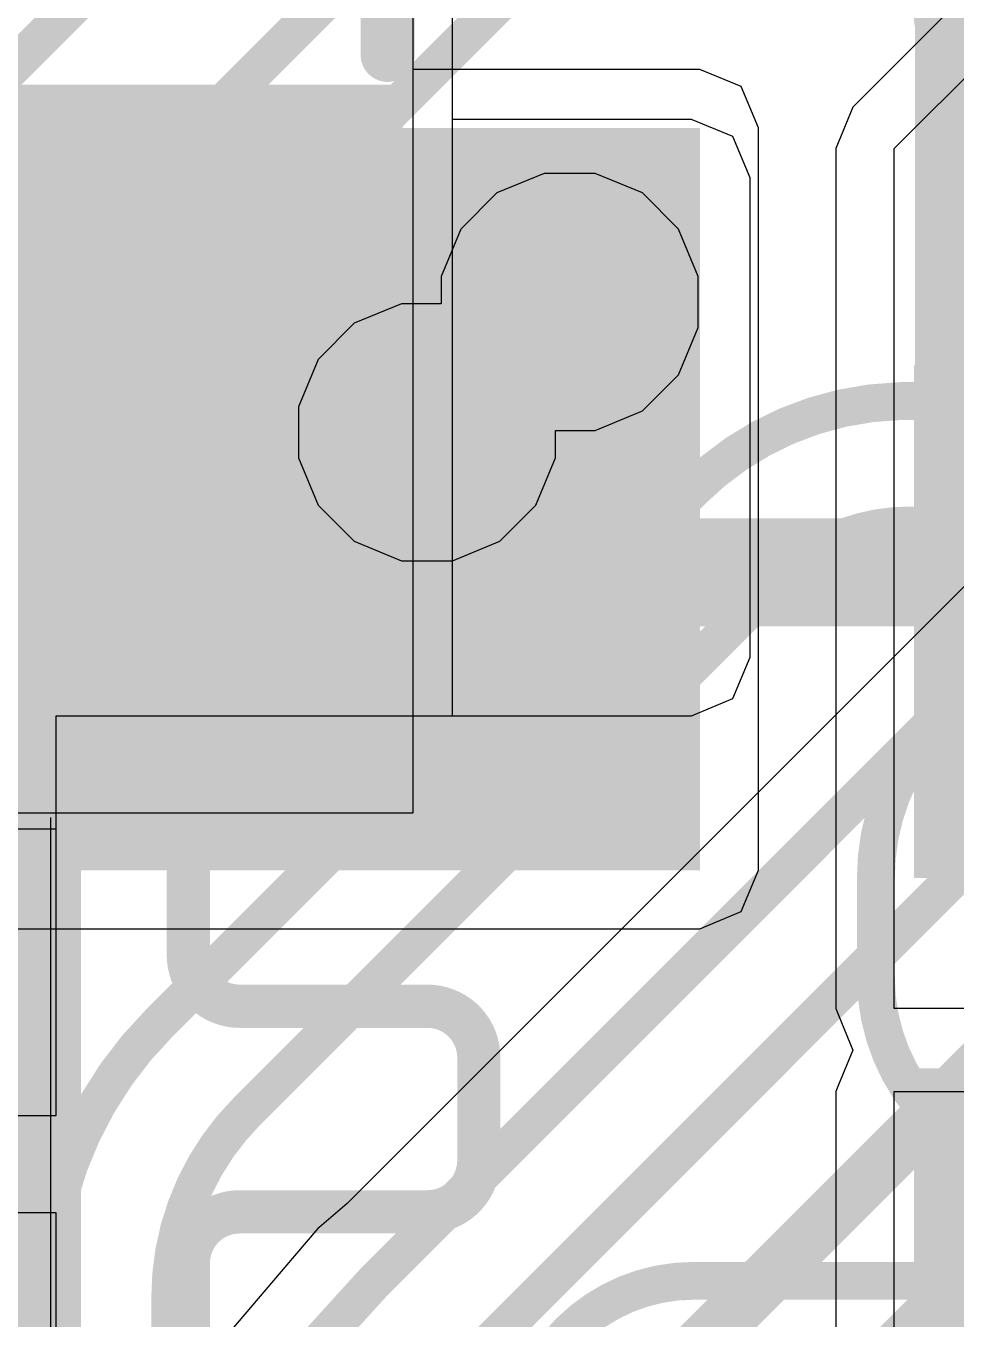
# Model space of a CAD drawing. Header units: inches. Extents: x -6 to 283, y -12 to 154.
# Drawn here: x 31.849 to 34.033, y 4.989 to 8.024 of the extents above; entities that cross this region are included whole.
import ezdxf

# ---------------------------------------------------------------- set-up
doc = ezdxf.new("R2010")
doc.units = ezdxf.units.IN
for name, color, linetype in [('Bottom Layer', 5, 'Continuous'), ('Bottom Overlay', 54, 'Continuous'), ('Bottom Paste', 16, 'Continuous'), ('Bottom Solder', 6, 'Continuous'), ('Drill Drawing', 1, 'Continuous'), ('GND-1', 16, 'Continuous'), ('GND-2', 90, 'Continuous'), ('GND-3', 216, 'Continuous'), ('GND-4', 54, 'Continuous'), ('PWR-1', 156, 'Continuous'), ('PWR-2', 130, 'Continuous'), ('Signal L1', 76, 'Continuous'), ('Signal L2', 6, 'Continuous'), ('Top Layer', 1, 'Continuous'), ('Top Overlay', 2, 'Continuous'), ('Top Paste', 8, 'Continuous'), ('Top Solder', 216, 'Continuous'), ('Via Holes', 16, 'Continuous')]:
    doc.layers.add(name, color=color, linetype=linetype)

# ---------------------------------------------------------------- blocks, each defined once
blk = doc.blocks.new('AP6275S__49')
at = {"layer": 'Top Layer'}
blk.add_hatch(color=1, dxfattribs=at).paths.add_polyline_path([(6.09999796, -5.627498269999999), (6.09999796, -6.75249729), (5.59999896, -6.75249729), (5.59999896, -5.627498269999999)])
at = {"layer": 'Top Paste'}
blk.add_hatch(color=8, dxfattribs=at).paths.add_polyline_path([(6.09999796, -5.627498269999999), (6.09999796, -6.75249729), (5.59999896, -6.75249729), (5.59999896, -5.627498269999999)])
at = {"layer": 'Top Solder'}
blk.add_hatch(color=216, dxfattribs=at).paths.add_polyline_path([(6.20159796, -5.52589827), (6.20159796, -6.85409729), (5.49839896, -6.85409729), (5.49839896, -5.52589827)])
at = {"layer": 'Top Overlay'}
for points in [[(7.518397459999999, -6.55319746, 0.254, 0.254, 0), (7.518397459999999, -4.97839746, 0.254, 0.254, 0)], [(6.40079746, -6.55319746, 0.254, 0.254, 0), (7.518397459999999, -6.55319746, 0.254, 0.254, 0)]]:
    blk.add_lwpolyline(points, format="xyseb", dxfattribs=at)
for points in [[(6.337297459999999, -6.55319746, 0.127, 0.127, 1), (6.46429746, -6.55319746, 0.127, 0.127, 1)], [(7.454897459999999, -6.55319746, 0.127, 0.127, 1), (7.58189746, -6.55319746, 0.127, 0.127, 1)], [(7.454897459999999, -6.55319746, 0.127, 0.127, 1), (7.58189746, -6.55319746, 0.127, 0.127, 1)]]:
    blk.add_lwpolyline(points, format="xyseb", close=True, dxfattribs=at)
blk = doc.blocks.new('R___0402_137')
at = {"layer": 'Top Layer'}
for points in [[(-0.6985025399999999, -0.3175), (-0.6985025399999999, 0.3175), (-0.24130254, 0.3175), (-0.24130254, -0.3175)], [(0.2412999999999999, -0.3175), (0.2413, 0.3175), (0.6985, 0.3175), (0.6985, -0.3175)]]:
    blk.add_hatch(color=1, dxfattribs=at).paths.add_polyline_path(points)
at = {"layer": 'Top Paste'}
for points in [[(-0.6985025399999999, -0.3175), (-0.6985025399999999, 0.3175), (-0.24130254, 0.3175), (-0.24130254, -0.3175)], [(0.2412999999999999, -0.3175), (0.2413, 0.3175), (0.6985, 0.3175), (0.6985, -0.3175)]]:
    blk.add_hatch(color=8, dxfattribs=at).paths.add_polyline_path(points)
at = {"layer": 'Top Solder'}
for points in [[(-0.7535037, -0.37250116), (-0.7535037, 0.37250116), (-0.18630138, 0.37250116), (-0.18630138, -0.37250116)], [(0.1862988399999999, -0.37250116), (0.18629884, 0.37250116), (0.75350116, 0.37250116), (0.75350116, -0.37250116)]]:
    blk.add_hatch(color=216, dxfattribs=at).paths.add_polyline_path(points)
at = {"layer": 'Top Overlay'}
for points in [[(-0.7874, 0.4064, 0.127, 0.127, 0), (0.7874, 0.4064, 0.127, 0.127, 0)], [(-0.7874, 0.4064, 0.127, 0.127, 0), (-0.7874, -0.4064, 0.127, 0.127, 0)], [(0.7874, 0.4064, 0.127, 0.127, 0), (0.7874, -0.4064, 0.127, 0.127, 0)], [(-0.7874, -0.4064, 0.127, 0.127, 0), (0.7874, -0.4064, 0.127, 0.127, 0)], [(-0.8128, -0.4318, 0.0032258, 0.0032258, 0), (0.8127974599999999, -0.4318, 0.0032258, 0.0032258, 0)]]:
    blk.add_lwpolyline(points, format="xyseb", dxfattribs=at)
for points in [[(-0.8191499999999999, 0.4064, 0.0635, 0.0635, 1), (-0.7556499999999999, 0.4064, 0.0635, 0.0635, 1)], [(-0.8191499999999999, 0.4064, 0.0635, 0.0635, 1), (-0.7556499999999999, 0.4064, 0.0635, 0.0635, 1)], [(0.7556499999999999, 0.4064, 0.0635, 0.0635, 1), (0.8191499999999999, 0.4064, 0.0635, 0.0635, 1)], [(0.7556499999999999, 0.4064, 0.0635, 0.0635, 1), (0.8191499999999999, 0.4064, 0.0635, 0.0635, 1)], [(-0.8191499999999999, -0.4064, 0.0635, 0.0635, 1), (-0.7556499999999999, -0.4064, 0.0635, 0.0635, 1)], [(-0.8191499999999999, -0.4064, 0.0635, 0.0635, 1), (-0.7556499999999999, -0.4064, 0.0635, 0.0635, 1)], [(0.7556499999999999, -0.4064, 0.0635, 0.0635, 1), (0.8191499999999999, -0.4064, 0.0635, 0.0635, 1)], [(0.7556499999999999, -0.4064, 0.0635, 0.0635, 1), (0.8191499999999999, -0.4064, 0.0635, 0.0635, 1)], [(-0.81360518, -0.4318, 0.0016129, 0.0016129, 1), (-0.8119948199999999, -0.4318, 0.0016129, 0.0016129, 1)], [(0.81199228, -0.4318, 0.0016129, 0.0016129, 1), (0.8136026399999999, -0.4318, 0.0016129, 0.0016129, 1)]]:
    blk.add_lwpolyline(points, format="xyseb", close=True, dxfattribs=at)
blk = doc.blocks.new('IND_0806_B_187')
at = {"layer": 'Bottom Layer'}
for points in [[(-1.32499735, 1.00000054), (-0.32499681, 1.00000054), (-0.32499681, -1.00000054), (-1.32499735, -1.00000054)], [(0.32499681, 1.00000054), (1.32499735, 1.00000054), (1.32499735, -1.00000054), (0.32499681, -1.00000054)]]:
    blk.add_hatch(color=5, dxfattribs=at).paths.add_polyline_path(points)
at = {"layer": 'Bottom Paste'}
for points in [[(-1.32499735, 1.00000054), (-0.32499681, 1.00000054), (-0.32499681, -1.00000054), (-1.32499735, -1.00000054)], [(0.32499681, 1.00000054), (1.32499735, 1.00000054), (1.32499735, -1.00000054), (0.32499681, -1.00000054)]]:
    blk.add_hatch(color=16, dxfattribs=at).paths.add_polyline_path(points)
at = {"layer": 'Bottom Solder'}
for points in [[(-1.42659735, 1.10160054), (-0.22339681, 1.10160054), (-0.22339681, -1.10160054), (-1.42659735, -1.10160054)], [(0.22339681, 1.10160054), (1.42659735, 1.10160054), (1.42659735, -1.10160054), (0.22339681, -1.10160054)]]:
    blk.add_hatch(color=6, dxfattribs=at).paths.add_polyline_path(points)
at = {"layer": 'Bottom Overlay'}
for points in [[(-0.127, 0.8636, 0.127, 0.127, 0), (0.1524, 0.8636, 0.127, 0.127, 0)], [(-0.127, -0.8636, 0.127, 0.127, 0), (0.1524, -0.8636, 0.127, 0.127, 0)]]:
    blk.add_lwpolyline(points, format="xyseb", dxfattribs=at)
for points in [[(-0.15875, 0.8636, 0.0635, 0.0635, 1), (-0.09524999999999999, 0.8636, 0.0635, 0.0635, 1)], [(0.12065, 0.8636, 0.0635, 0.0635, 1), (0.18415, 0.8636, 0.0635, 0.0635, 1)], [(-0.15875, -0.8636, 0.0635, 0.0635, 1), (-0.09524999999999999, -0.8636, 0.0635, 0.0635, 1)], [(0.12065, -0.8636, 0.0635, 0.0635, 1), (0.18415, -0.8636, 0.0635, 0.0635, 1)]]:
    blk.add_lwpolyline(points, format="xyseb", close=True, dxfattribs=at)
blk = doc.blocks.new('I________1008_B_191')
at = {"layer": 'Bottom Layer'}
for points in [[(-1.2499975, 1.00000054), (-0.3999966599999999, 1.00000054), (-0.3999966599999999, -1.00000054), (-1.2499975, -1.00000054)], [(0.40000174, 1.00000054), (1.25000258, 1.00000054), (1.25000258, -1.00000054), (0.40000174, -1.00000054)]]:
    blk.add_hatch(color=5, dxfattribs=at).paths.add_polyline_path(points)
at = {"layer": 'Bottom Paste'}
for points in [[(-1.2499975, 1.00000054), (-0.3999966599999999, 1.00000054), (-0.3999966599999999, -1.00000054), (-1.2499975, -1.00000054)], [(0.40000174, 1.00000054), (1.25000258, 1.00000054), (1.25000258, -1.00000054), (0.40000174, -1.00000054)]]:
    blk.add_hatch(color=16, dxfattribs=at).paths.add_polyline_path(points)
at = {"layer": 'Bottom Solder'}
for points in [[(-1.3515975, 1.10160054), (-0.29839666, 1.10160054), (-0.29839666, -1.10160054), (-1.3515975, -1.10160054)], [(0.29840174, 1.10160054), (1.35160258, 1.10160054), (1.35160258, -1.10160054), (0.29840174, -1.10160054)]]:
    blk.add_hatch(color=6, dxfattribs=at).paths.add_polyline_path(points)
at = {"layer": 'Bottom Overlay'}
for points in [[(-0.2286, 1.0668, 0.127, 0.127, 0), (0.2286, 1.0668, 0.127, 0.127, 0)], [(-0.2286, -1.0668, 0.127, 0.127, 0), (0.2286, -1.0668, 0.127, 0.127, 0)]]:
    blk.add_lwpolyline(points, format="xyseb", dxfattribs=at)
for points in [[(-0.26035, 1.0668, 0.0635, 0.0635, 1), (-0.19685, 1.0668, 0.0635, 0.0635, 1)], [(0.19685, 1.0668, 0.0635, 0.0635, 1), (0.26035, 1.0668, 0.0635, 0.0635, 1)], [(-0.26035, -1.0668, 0.0635, 0.0635, 1), (-0.19685, -1.0668, 0.0635, 0.0635, 1)], [(0.19685, -1.0668, 0.0635, 0.0635, 1), (0.26035, -1.0668, 0.0635, 0.0635, 1)]]:
    blk.add_lwpolyline(points, format="xyseb", close=True, dxfattribs=at)

msp = doc.modelspace()

# ---------------------------------------------------------------- hatches: boundary and pattern name
at = {"layer": 'Bottom Layer'}
for points in [[(30.63205456, 6.934901039999999), (32.79212136, 6.934901039999999), (32.79212136, 7.78490188), (30.63205456, 7.78490188)], [(30.63205456, 6.04254062), (33.43187624, 6.04254062), (33.43187624, 7.784899339999999), (30.63205456, 7.784899339999999)]]:
    msp.add_hatch(color=5, dxfattribs=at).paths.add_polyline_path(points)
h = msp.add_hatch(color=5, dxfattribs=at)
edge = h.paths.add_edge_path()
edge.add_arc((33.12594085999999, 7.3765283), 0.1999996, 0, 360)
h = msp.add_hatch(color=5, dxfattribs=at)
edge = h.paths.add_edge_path()
edge.add_arc((32.79118918, 7.07059038), 0.1999996, 0, 360)
at = {"layer": 'GND-1'}
h = msp.add_hatch(color=16, dxfattribs=at)
edge = h.paths.add_edge_path()
edge.add_arc((33.12594085999999, 7.3765283), 0.1999996, 0, 360)
h = msp.add_hatch(color=16, dxfattribs=at)
edge = h.paths.add_edge_path()
edge.add_arc((32.79118918, 7.07059038), 0.1999996, 0, 360)
at = {"layer": 'GND-2'}
h = msp.add_hatch(color=90, dxfattribs=at)
edge = h.paths.add_edge_path()
edge.add_arc((33.12594085999999, 7.3765283), 0.1999996, 0, 360)
h = msp.add_hatch(color=90, dxfattribs=at)
edge = h.paths.add_edge_path()
edge.add_arc((32.79118918, 7.07059038), 0.1999996, 0, 360)
at = {"layer": 'GND-3'}
h = msp.add_hatch(color=216, dxfattribs=at)
edge = h.paths.add_edge_path()
edge.add_arc((33.12594085999999, 7.3765283), 0.1999996, 0, 360)
h = msp.add_hatch(color=216, dxfattribs=at)
edge = h.paths.add_edge_path()
edge.add_arc((32.79118918, 7.07059038), 0.1999996, 0, 360)
at = {"layer": 'GND-4'}
h = msp.add_hatch(color=54, dxfattribs=at)
edge = h.paths.add_edge_path()
edge.add_arc((33.12594085999999, 7.3765283), 0.1999996, 0, 360)
h = msp.add_hatch(color=54, dxfattribs=at)
edge = h.paths.add_edge_path()
edge.add_arc((32.79118918, 7.07059038), 0.1999996, 0, 360)
at = {"layer": 'PWR-1'}
h = msp.add_hatch(color=156, dxfattribs=at)
edge = h.paths.add_edge_path()
edge.add_arc((33.12594085999999, 7.3765283), 0.1999996, 0, 360)
h = msp.add_hatch(color=156, dxfattribs=at)
edge = h.paths.add_edge_path()
edge.add_arc((32.79118918, 7.07059038), 0.1999996, 0, 360)
at = {"layer": 'PWR-2'}
h = msp.add_hatch(color=130, dxfattribs=at)
edge = h.paths.add_edge_path()
edge.add_arc((33.12594085999999, 7.3765283), 0.1999996, 0, 360)
h = msp.add_hatch(color=130, dxfattribs=at)
edge = h.paths.add_edge_path()
edge.add_arc((32.79118918, 7.07059038), 0.1999996, 0, 360)
at = {"layer": 'Signal L1'}
h = msp.add_hatch(color=76, dxfattribs=at)
edge = h.paths.add_edge_path()
edge.add_arc((33.12594085999999, 7.3765283), 0.1999996, 0, 360)
h = msp.add_hatch(color=76, dxfattribs=at)
edge = h.paths.add_edge_path()
edge.add_arc((32.79118918, 7.07059038), 0.1999996, 0, 360)
at = {"layer": 'Signal L2'}
h = msp.add_hatch(color=6, dxfattribs=at)
edge = h.paths.add_edge_path()
edge.add_arc((33.12594085999999, 7.3765283), 0.1999996, 0, 360)
h = msp.add_hatch(color=6, dxfattribs=at)
edge = h.paths.add_edge_path()
edge.add_arc((32.79118918, 7.07059038), 0.1999996, 0, 360)
at = {"layer": 'Top Layer'}
msp.add_hatch(color=1, dxfattribs=at).paths.add_polyline_path([(32.14543736, 6.54257264), (33.41200328, 6.54257264), (33.41200328, 7.6675742), (32.14543736, 7.6675742)])
h = msp.add_hatch(color=1, dxfattribs=at)
edge = h.paths.add_edge_path()
edge.add_arc((33.12594085999999, 7.3765283), 0.1999996, 0, 360)
h = msp.add_hatch(color=1, dxfattribs=at)
edge = h.paths.add_edge_path()
edge.add_arc((32.79118918, 7.07059038), 0.1999996, 0, 360)
at = {"layer": 'Via Holes'}
h = msp.add_hatch(color=7, dxfattribs=at)
edge = h.paths.add_edge_path()
edge.add_arc((33.12594085999999, 7.3765283), 0.0999998, 0, 360)
h = msp.add_hatch(color=7, dxfattribs=at)
edge = h.paths.add_edge_path()
edge.add_arc((32.79118918, 7.07059038), 0.0999998, 0, 360)

# ---------------------------------------------------------------- linework, layer by layer
at = {"layer": 'Bottom Layer'}
for p, q in [((32.75905564, 6.17716062), (32.75905564, 10.70591966)), ((32.75905564, 7.92236668), (32.75905564, 8.45790028)), ((34.00479356, 8.04720768), (33.79105509999999, 7.83347176)), ((33.88825835999999, 7.7362685), (34.14225835999999, 7.9902685)), ((33.43187878, 7.92236668), (32.75905564, 7.92236668)), ((33.52908204, 7.88210514), (33.43187878, 7.92236668)), ((33.56934358, 7.78490188), (33.52908204, 7.88210514)), ((33.79105509999999, 7.83347176), (33.75079102, 7.7362685)), ((33.56934358, 6.04254062), (33.56934358, 7.78490188)), ((33.75079102, 7.7362685), (33.75079356, 7.736263419999999)), ((33.75079356, 7.736263419999999), (33.75079356, 5.718050539999999)), ((33.88825835999999, 5.718050539999999), (33.88825835999999, 7.7362685)), ((24.95460084, 6.17716062), (32.75905564, 6.17716062)), ((33.52908204, 5.94533736), (33.56934358, 6.04254062)), ((33.43187878, 5.90507582), (33.52908204, 5.94533736)), ((30.63205456, 5.90507582), (33.43187878, 5.90507582)), ((33.75079356, 5.718050539999999), (33.75733151999999, 5.70226952)), ((36.03125636, 5.718050539999999), (33.88825835999999, 5.718050539999999)), ((33.75733151999999, 5.70226952), (33.79088238, 5.620428179999999)), ((33.79088238, 5.620428179999999), (33.75733151999999, 5.538589379999999)), ((33.75733151999999, 5.538589379999999), (33.75079356, 5.52280836)), ((33.75079356, 5.52280836), (33.75079356, 4.45237362)), ((33.88825835999999, 5.52280836), (36.0312589, 5.5228109)), ((33.88825835999999, 4.45236854), (33.88825835999999, 5.52280836))]:
    msp.add_line(p, q, dxfattribs=at)
for points in [[(31.6320551, 7.35990146, 0.1778, 0.1778, 0), (32.05933644, 7.35990146, 0.1778, 0.1778, 0)], [(32.05933644, 7.35990146, 0.1778, 0.1778, 0), (32.39543686, 7.023801039999999, 0.1778, 0.1778, 0)]]:
    msp.add_lwpolyline(points, format="xyseb", dxfattribs=at)
for points in [[(32.01488644, 7.35990146, 0.08889999999999999, 0.08889999999999999, 1), (32.10378644, 7.35990146, 0.08889999999999999, 0.08889999999999999, 1)], [(32.01488644, 7.35990146, 0.08889999999999999, 0.08889999999999999, 1), (32.10378644, 7.35990146, 0.08889999999999999, 0.08889999999999999, 1)], [(32.35098686, 7.023801039999999, 0.08889999999999999, 0.08889999999999999, 1), (32.43988685999999, 7.023801039999999, 0.08889999999999999, 0.08889999999999999, 1)]]:
    msp.add_lwpolyline(points, format="xyseb", close=True, dxfattribs=at)
at = {"layer": 'Drill Drawing'}
for points in [[(32.87194086, 7.630528299999999, 0.0508, 0.0508, 0), (33.37994086, 7.630528299999999, 0.0508, 0.0508, 0)], [(32.87194086, 7.1225283, 0.0508, 0.0508, 0), (32.87194086, 7.630528299999999, 0.0508, 0.0508, 0)], [(33.37994086, 7.1225283, 0.0508, 0.0508, 0), (33.37994086, 7.630528299999999, 0.0508, 0.0508, 0)], [(32.53718918, 7.32459038, 0.0508, 0.0508, 0), (33.04518917999999, 7.32459038, 0.0508, 0.0508, 0)], [(32.53718918, 6.816590379999999, 0.0508, 0.0508, 0), (32.53718918, 7.32459038, 0.0508, 0.0508, 0)], [(33.04518917999999, 6.816590379999999, 0.0508, 0.0508, 0), (33.04518917999999, 7.32459038, 0.0508, 0.0508, 0)], [(32.87194086, 7.1225283, 0.0508, 0.0508, 0), (33.37994086, 7.1225283, 0.0508, 0.0508, 0)], [(32.53718918, 6.816590379999999, 0.0508, 0.0508, 0), (33.04518917999999, 6.816590379999999, 0.0508, 0.0508, 0)]]:
    msp.add_lwpolyline(points, format="xyseb", dxfattribs=at)
for points in [[(32.85924086, 7.630528299999999, 0.0254, 0.0254, 1), (32.88464086, 7.630528299999999, 0.0254, 0.0254, 1)], [(32.85924086, 7.630528299999999, 0.0254, 0.0254, 1), (32.88464086, 7.630528299999999, 0.0254, 0.0254, 1)], [(33.36724086, 7.630528299999999, 0.0254, 0.0254, 1), (33.39264086, 7.630528299999999, 0.0254, 0.0254, 1)], [(33.36724086, 7.630528299999999, 0.0254, 0.0254, 1), (33.39264086, 7.630528299999999, 0.0254, 0.0254, 1)], [(32.52448918, 7.32459038, 0.0254, 0.0254, 1), (32.54988917999999, 7.32459038, 0.0254, 0.0254, 1)], [(32.52448918, 7.32459038, 0.0254, 0.0254, 1), (32.54988917999999, 7.32459038, 0.0254, 0.0254, 1)], [(33.03248918, 7.32459038, 0.0254, 0.0254, 1), (33.05788918, 7.32459038, 0.0254, 0.0254, 1)], [(33.03248918, 7.32459038, 0.0254, 0.0254, 1), (33.05788918, 7.32459038, 0.0254, 0.0254, 1)], [(32.85924086, 7.1225283, 0.0254, 0.0254, 1), (32.88464086, 7.1225283, 0.0254, 0.0254, 1)], [(32.85924086, 7.1225283, 0.0254, 0.0254, 1), (32.88464086, 7.1225283, 0.0254, 0.0254, 1)], [(33.36724086, 7.1225283, 0.0254, 0.0254, 1), (33.39264086, 7.1225283, 0.0254, 0.0254, 1)], [(33.36724086, 7.1225283, 0.0254, 0.0254, 1), (33.39264086, 7.1225283, 0.0254, 0.0254, 1)], [(32.52448918, 6.816590379999999, 0.0254, 0.0254, 1), (32.54988917999999, 6.816590379999999, 0.0254, 0.0254, 1)], [(32.52448918, 6.816590379999999, 0.0254, 0.0254, 1), (32.54988917999999, 6.816590379999999, 0.0254, 0.0254, 1)], [(33.03248918, 6.816590379999999, 0.0254, 0.0254, 1), (33.05788918, 6.816590379999999, 0.0254, 0.0254, 1)], [(33.03248918, 6.816590379999999, 0.0254, 0.0254, 1), (33.05788918, 6.816590379999999, 0.0254, 0.0254, 1)]]:
    msp.add_lwpolyline(points, format="xyseb", close=True, dxfattribs=at)
at = {"layer": 'GND-1'}
for p, q in [((33.0659486, 7.6781279), (32.95509792, 7.632212319999999)), ((33.18593312, 7.6781279), (33.0659486, 7.6781279)), ((33.2967838, 7.632212319999999), (33.18593312, 7.6781279)), ((32.95509792, 7.632212319999999), (32.87025684, 7.547371239999999)), ((33.38162488, 7.547371239999999), (33.2967838, 7.632212319999999)), ((32.87025684, 7.547371239999999), (32.82434126, 7.436520559999999)), ((33.42754046, 7.436520559999999), (33.38162488, 7.547371239999999)), ((32.82434126, 7.436520559999999), (32.82434126, 7.372189979999999)), ((33.42754046, 7.316536039999999), (33.42754046, 7.436520559999999)), ((32.73119692, 7.372189979999999), (32.62034624, 7.3262744)), ((32.82434126, 7.372189979999999), (32.73119692, 7.372189979999999)), ((32.62034624, 7.3262744), (32.53550516, 7.24143332)), ((33.38162488, 7.205685359999999), (33.42754046, 7.316536039999999)), ((32.53550516, 7.24143332), (32.48958958, 7.13058264)), ((33.2967838, 7.120844279999999), (33.38162488, 7.205685359999999)), ((32.48958958, 7.13058264), (32.48958958, 7.01059812)), ((33.18593312, 7.0749287), (33.2967838, 7.120844279999999)), ((33.09278877999999, 7.01059812), (33.09278877999999, 7.0749287)), ((33.09278877999999, 7.0749287), (33.18593312, 7.0749287)), ((32.48958958, 7.01059812), (32.53550516, 6.89974744)), ((33.0468732, 6.89974744), (33.09278877999999, 7.01059812)), ((32.53550516, 6.89974744), (32.62034624, 6.81490636)), ((32.96203212, 6.81490636), (33.0468732, 6.89974744)), ((32.62034624, 6.81490636), (32.73119692, 6.768990779999999)), ((32.85118144, 6.768990779999999), (32.96203212, 6.81490636)), ((32.73119692, 6.768990779999999), (32.85118144, 6.768990779999999))]:
    msp.add_line(p, q, dxfattribs=at)
at = {"layer": 'GND-2'}
for p, q in [((33.0659486, 7.6781279), (32.95509792, 7.632212319999999)), ((33.18593312, 7.6781279), (33.0659486, 7.6781279)), ((33.2967838, 7.632212319999999), (33.18593312, 7.6781279)), ((32.95509792, 7.632212319999999), (32.87025684, 7.547371239999999)), ((33.38162488, 7.547371239999999), (33.2967838, 7.632212319999999)), ((32.87025684, 7.547371239999999), (32.82434126, 7.436520559999999)), ((33.42754046, 7.436520559999999), (33.38162488, 7.547371239999999)), ((32.82434126, 7.436520559999999), (32.82434126, 7.372189979999999)), ((33.42754046, 7.316536039999999), (33.42754046, 7.436520559999999)), ((32.73119692, 7.372189979999999), (32.62034624, 7.3262744)), ((32.82434126, 7.372189979999999), (32.73119692, 7.372189979999999)), ((32.62034624, 7.3262744), (32.53550516, 7.24143332)), ((33.38162488, 7.205685359999999), (33.42754046, 7.316536039999999)), ((32.53550516, 7.24143332), (32.48958958, 7.13058264)), ((33.2967838, 7.120844279999999), (33.38162488, 7.205685359999999)), ((32.48958958, 7.13058264), (32.48958958, 7.01059812)), ((33.18593312, 7.0749287), (33.2967838, 7.120844279999999)), ((33.09278877999999, 7.01059812), (33.09278877999999, 7.0749287)), ((33.09278877999999, 7.0749287), (33.18593312, 7.0749287)), ((32.48958958, 7.01059812), (32.53550516, 6.89974744)), ((33.0468732, 6.89974744), (33.09278877999999, 7.01059812)), ((32.53550516, 6.89974744), (32.62034624, 6.81490636)), ((32.96203212, 6.81490636), (33.0468732, 6.89974744)), ((32.62034624, 6.81490636), (32.73119692, 6.768990779999999)), ((32.85118144, 6.768990779999999), (32.96203212, 6.81490636)), ((32.73119692, 6.768990779999999), (32.85118144, 6.768990779999999))]:
    msp.add_line(p, q, dxfattribs=at)
at = {"layer": 'GND-3'}
for p, q in [((33.0659486, 7.6781279), (32.95509792, 7.632212319999999)), ((33.18593312, 7.6781279), (33.0659486, 7.6781279)), ((33.2967838, 7.632212319999999), (33.18593312, 7.6781279)), ((32.95509792, 7.632212319999999), (32.87025684, 7.547371239999999)), ((33.38162488, 7.547371239999999), (33.2967838, 7.632212319999999)), ((32.87025684, 7.547371239999999), (32.82434126, 7.436520559999999)), ((33.42754046, 7.436520559999999), (33.38162488, 7.547371239999999)), ((32.82434126, 7.436520559999999), (32.82434126, 7.372189979999999)), ((33.42754046, 7.316536039999999), (33.42754046, 7.436520559999999)), ((32.73119692, 7.372189979999999), (32.62034624, 7.3262744)), ((32.82434126, 7.372189979999999), (32.73119692, 7.372189979999999)), ((32.62034624, 7.3262744), (32.53550516, 7.24143332)), ((33.38162488, 7.205685359999999), (33.42754046, 7.316536039999999)), ((32.53550516, 7.24143332), (32.48958958, 7.13058264)), ((33.2967838, 7.120844279999999), (33.38162488, 7.205685359999999)), ((32.48958958, 7.13058264), (32.48958958, 7.01059812)), ((33.18593312, 7.0749287), (33.2967838, 7.120844279999999)), ((33.09278877999999, 7.01059812), (33.09278877999999, 7.0749287)), ((33.09278877999999, 7.0749287), (33.18593312, 7.0749287)), ((32.48958958, 7.01059812), (32.53550516, 6.89974744)), ((33.0468732, 6.89974744), (33.09278877999999, 7.01059812)), ((32.53550516, 6.89974744), (32.62034624, 6.81490636)), ((32.96203212, 6.81490636), (33.0468732, 6.89974744)), ((32.62034624, 6.81490636), (32.73119692, 6.768990779999999)), ((32.85118144, 6.768990779999999), (32.96203212, 6.81490636)), ((32.73119692, 6.768990779999999), (32.85118144, 6.768990779999999))]:
    msp.add_line(p, q, dxfattribs=at)
at = {"layer": 'GND-4'}
for p, q in [((33.0659486, 7.6781279), (32.95509792, 7.632212319999999)), ((33.18593312, 7.6781279), (33.0659486, 7.6781279)), ((33.2967838, 7.632212319999999), (33.18593312, 7.6781279)), ((32.95509792, 7.632212319999999), (32.87025684, 7.547371239999999)), ((33.38162488, 7.547371239999999), (33.2967838, 7.632212319999999)), ((32.87025684, 7.547371239999999), (32.82434126, 7.436520559999999)), ((33.42754046, 7.436520559999999), (33.38162488, 7.547371239999999)), ((32.82434126, 7.436520559999999), (32.82434126, 7.372189979999999)), ((33.42754046, 7.316536039999999), (33.42754046, 7.436520559999999)), ((32.73119692, 7.372189979999999), (32.62034624, 7.3262744)), ((32.82434126, 7.372189979999999), (32.73119692, 7.372189979999999)), ((32.62034624, 7.3262744), (32.53550516, 7.24143332)), ((33.38162488, 7.205685359999999), (33.42754046, 7.316536039999999)), ((32.53550516, 7.24143332), (32.48958958, 7.13058264)), ((33.2967838, 7.120844279999999), (33.38162488, 7.205685359999999)), ((32.48958958, 7.13058264), (32.48958958, 7.01059812)), ((33.18593312, 7.0749287), (33.2967838, 7.120844279999999)), ((33.09278877999999, 7.01059812), (33.09278877999999, 7.0749287)), ((33.09278877999999, 7.0749287), (33.18593312, 7.0749287)), ((32.48958958, 7.01059812), (32.53550516, 6.89974744)), ((33.0468732, 6.89974744), (33.09278877999999, 7.01059812)), ((32.53550516, 6.89974744), (32.62034624, 6.81490636)), ((32.96203212, 6.81490636), (33.0468732, 6.89974744)), ((32.62034624, 6.81490636), (32.73119692, 6.768990779999999)), ((32.85118144, 6.768990779999999), (32.96203212, 6.81490636)), ((32.73119692, 6.768990779999999), (32.85118144, 6.768990779999999))]:
    msp.add_line(p, q, dxfattribs=at)
at = {"layer": 'PWR-1'}
for p, q in [((33.0659486, 7.6781279), (32.95509792, 7.632212319999999)), ((33.18593312, 7.6781279), (33.0659486, 7.6781279)), ((33.2967838, 7.632212319999999), (33.18593312, 7.6781279)), ((32.95509792, 7.632212319999999), (32.87025684, 7.547371239999999)), ((33.38162488, 7.547371239999999), (33.2967838, 7.632212319999999)), ((32.87025684, 7.547371239999999), (32.82434126, 7.436520559999999)), ((33.42754046, 7.436520559999999), (33.38162488, 7.547371239999999)), ((32.82434126, 7.436520559999999), (32.82434126, 7.372189979999999)), ((33.42754046, 7.316536039999999), (33.42754046, 7.436520559999999)), ((32.73119692, 7.372189979999999), (32.62034624, 7.3262744)), ((32.82434126, 7.372189979999999), (32.73119692, 7.372189979999999)), ((32.62034624, 7.3262744), (32.53550516, 7.24143332)), ((33.38162488, 7.205685359999999), (33.42754046, 7.316536039999999)), ((32.53550516, 7.24143332), (32.48958958, 7.13058264)), ((33.2967838, 7.120844279999999), (33.38162488, 7.205685359999999)), ((32.48958958, 7.13058264), (32.48958958, 7.01059812)), ((33.18593312, 7.0749287), (33.2967838, 7.120844279999999)), ((33.09278877999999, 7.01059812), (33.09278877999999, 7.0749287)), ((33.09278877999999, 7.0749287), (33.18593312, 7.0749287)), ((32.48958958, 7.01059812), (32.53550516, 6.89974744)), ((33.0468732, 6.89974744), (33.09278877999999, 7.01059812)), ((32.53550516, 6.89974744), (32.62034624, 6.81490636)), ((32.96203212, 6.81490636), (33.0468732, 6.89974744)), ((32.62034624, 6.81490636), (32.73119692, 6.768990779999999)), ((32.85118144, 6.768990779999999), (32.96203212, 6.81490636)), ((32.73119692, 6.768990779999999), (32.85118144, 6.768990779999999))]:
    msp.add_line(p, q, dxfattribs=at)
at = {"layer": 'PWR-2'}
for p, q in [((33.0659486, 7.6781279), (32.95509792, 7.632212319999999)), ((33.18593312, 7.6781279), (33.0659486, 7.6781279)), ((33.2967838, 7.632212319999999), (33.18593312, 7.6781279)), ((32.95509792, 7.632212319999999), (32.87025684, 7.547371239999999)), ((33.38162488, 7.547371239999999), (33.2967838, 7.632212319999999)), ((32.87025684, 7.547371239999999), (32.82434126, 7.436520559999999)), ((33.42754046, 7.436520559999999), (33.38162488, 7.547371239999999)), ((32.82434126, 7.436520559999999), (32.82434126, 7.372189979999999)), ((33.42754046, 7.316536039999999), (33.42754046, 7.436520559999999)), ((32.73119692, 7.372189979999999), (32.62034624, 7.3262744)), ((32.82434126, 7.372189979999999), (32.73119692, 7.372189979999999)), ((32.62034624, 7.3262744), (32.53550516, 7.24143332)), ((33.38162488, 7.205685359999999), (33.42754046, 7.316536039999999)), ((32.53550516, 7.24143332), (32.48958958, 7.13058264)), ((33.2967838, 7.120844279999999), (33.38162488, 7.205685359999999)), ((32.48958958, 7.13058264), (32.48958958, 7.01059812)), ((33.18593312, 7.0749287), (33.2967838, 7.120844279999999)), ((33.09278877999999, 7.01059812), (33.09278877999999, 7.0749287)), ((33.09278877999999, 7.0749287), (33.18593312, 7.0749287)), ((32.48958958, 7.01059812), (32.53550516, 6.89974744)), ((33.0468732, 6.89974744), (33.09278877999999, 7.01059812)), ((32.53550516, 6.89974744), (32.62034624, 6.81490636)), ((32.96203212, 6.81490636), (33.0468732, 6.89974744)), ((32.62034624, 6.81490636), (32.73119692, 6.768990779999999)), ((32.85118144, 6.768990779999999), (32.96203212, 6.81490636)), ((32.73119692, 6.768990779999999), (32.85118144, 6.768990779999999))]:
    msp.add_line(p, q, dxfattribs=at)
at = {"layer": 'Signal L1'}
for points in [[(30.60845542, 6.7187445, 0.08889999999999999, 0.08889999999999999, 0), (33.0676885, 9.177977579999999, 0.08889999999999999, 0.08889999999999999, 0)], [(31.23218544, 6.76238678, 0.08889999999999999, 0.08889999999999999, 0), (33.08581393999999, 8.61601782, 0.08889999999999999, 0.08889999999999999, 0)], [(31.43906336, 6.556174339999999, 0.08889999999999999, 0.08889999999999999, 0), (33.28974038, 8.40685136, 0.08889999999999999, 0.08889999999999999, 0)], [(34.34225288, 7.71035288, 0.08889999999999999, 0.08889999999999999, -0.413559671305201), (33.97712788, 8.07466254, 0.08889999999999999, 0.08889999999999999, 0)], [(33.41116, 6.93234072, 0.08889999999999999, 0.08889999999999999, -0.1919676311689046), (33.9007958, 7.143623, 0.08889999999999999, 0.08889999999999999, 0)], [(33.9007958, 7.14362046, 0.08889999999999999, 0.08889999999999999, -0.007775453301584048), (33.92318844, 7.143899859999999, 0.08889999999999999, 0.08889999999999999, 0)], [(33.92319098, 7.143899859999999, 0.08889999999999999, 0.08889999999999999, 0), (35.09588866, 7.1439024, 0.08889999999999999, 0.08889999999999999, 0)], [(32.16347644, 5.68466224, 0.08889999999999999, 0.08889999999999999, 0), (33.41115746, 6.932343259999999, 0.08889999999999999, 0.08889999999999999, 0)], [(33.61591956, 6.724009919999999, 0.08889999999999999, 0.08889999999999999, -0.1991590021528715), (33.92402664, 6.851804939999999, 0.08889999999999999, 0.08889999999999999, 0)], [(33.92402664, 6.851804939999999, 0.08889999999999999, 0.08889999999999999, 0), (43.21576065999999, 6.851804939999999, 0.08889999999999999, 0.08889999999999999, 0)], [(32.37002162, 5.47811706, 0.08889999999999999, 0.08889999999999999, 0), (33.61591447999999, 6.724009919999999, 0.08889999999999999, 0.08889999999999999, 0)], [(33.61591447999999, 6.724009919999999, 0.08889999999999999, 0.08889999999999999, 0), (33.61591956, 6.724009919999999, 0.08889999999999999, 0.08889999999999999, 0)], [(33.84494374, 6.02461838, 0.08889999999999999, 0.08889999999999999, -0.4142135623730951), (34.37923781999999, 6.558912459999999, 0.08889999999999999, 0.08889999999999999, 0)], [(33.84494374, 5.791751179999999, 0.08889999999999999, 0.08889999999999999, 0), (33.84494374, 6.02461838, 0.08889999999999999, 0.08889999999999999, 0)], [(34.31665221999999, 5.3200427, 0.08889999999999999, 0.08889999999999999, -0.4142135623730951), (33.84494374, 5.791751179999999, 0.08889999999999999, 0.08889999999999999, 0)], [(31.89615414, 5.0379884, 0.08889999999999999, 0.08889999999999999, -0.1996683133637261), (32.1634739, 5.68466224, 0.08889999999999999, 0.08889999999999999, 0)], [(32.1882516, 5.03902218, 0.08889999999999999, 0.08889999999999999, -0.1990955095993492), (32.3691885, 5.47727632, 0.08889999999999999, 0.08889999999999999, 0)], [(32.37002162, 5.47811706, 0.08889999999999999, 0.08889999999999999, -0.001009937480990338), (32.36918596, 5.47728394, 0.08889999999999999, 0.08889999999999999, 0)], [(33.41602918, 4.253242699999999, 0.08889999999999999, 0.08889999999999999, -0.9994278602819467), (33.41727886, 5.078742699999999, 0.08889999999999999, 0.08889999999999999, 0)], [(33.41727886, 5.078742699999999, 0.08889999999999999, 0.08889999999999999, 0), (35.0744663, 5.078742699999999, 0.08889999999999999, 0.08889999999999999, 0)], [(31.89615414, 3.29418442, 0.08889999999999999, 0.08889999999999999, 0), (31.89615414, 5.037990939999999, 0.08889999999999999, 0.08889999999999999, 0)], [(32.1882516, 5.03902218, 0.08889999999999999, 0.08889999999999999, -0.0008826129327595645), (32.18825414, 5.037990939999999, 0.08889999999999999, 0.08889999999999999, 0)], [(32.18825414, 4.694656599999999, 0.08889999999999999, 0.08889999999999999, 0), (32.18825414, 5.037990939999999, 0.08889999999999999, 0.08889999999999999, 0)]]:
    msp.add_lwpolyline(points, format="xyseb", dxfattribs=at)
for points in [[(33.8785708, 7.143623, 0.04445, 0.04445, 1), (33.9230208, 7.143623, 0.04445, 0.04445, 1)], [(33.8785708, 7.14362046, 0.04445, 0.04445, 1), (33.9230208, 7.14362046, 0.04445, 0.04445, 1)], [(33.90096344, 7.143899859999999, 0.04445, 0.04445, 1), (33.94541344, 7.143899859999999, 0.04445, 0.04445, 1)], [(33.90096598, 7.143899859999999, 0.04445, 0.04445, 1), (33.94541598, 7.143899859999999, 0.04445, 0.04445, 1)], [(33.38893246, 6.932343259999999, 0.04445, 0.04445, 1), (33.43338246, 6.932343259999999, 0.04445, 0.04445, 1)], [(33.388935, 6.93234072, 0.04445, 0.04445, 1), (33.433385, 6.93234072, 0.04445, 0.04445, 1)], [(33.90180164, 6.851804939999999, 0.04445, 0.04445, 1), (33.94625164, 6.851804939999999, 0.04445, 0.04445, 1)], [(33.90180164, 6.851804939999999, 0.04445, 0.04445, 1), (33.94625164, 6.851804939999999, 0.04445, 0.04445, 1)], [(33.59368947999999, 6.724009919999999, 0.04445, 0.04445, 1), (33.63813948, 6.724009919999999, 0.04445, 0.04445, 1)], [(33.59368947999999, 6.724009919999999, 0.04445, 0.04445, 1), (33.63813948, 6.724009919999999, 0.04445, 0.04445, 1)], [(33.59369456, 6.724009919999999, 0.04445, 0.04445, 1), (33.63814456, 6.724009919999999, 0.04445, 0.04445, 1)], [(33.59369456, 6.724009919999999, 0.04445, 0.04445, 1), (33.63814456, 6.724009919999999, 0.04445, 0.04445, 1)], [(33.82271874, 6.02461838, 0.04445, 0.04445, 1), (33.86716874, 6.02461838, 0.04445, 0.04445, 1)], [(33.82271874, 6.02461838, 0.04445, 0.04445, 1), (33.86716874, 6.02461838, 0.04445, 0.04445, 1)], [(33.82271874, 5.791751179999999, 0.04445, 0.04445, 1), (33.86716874, 5.791751179999999, 0.04445, 0.04445, 1)], [(33.82271874, 5.791751179999999, 0.04445, 0.04445, 1), (33.86716874, 5.791751179999999, 0.04445, 0.04445, 1)], [(32.14124889999999, 5.68466224, 0.04445, 0.04445, 1), (32.1856989, 5.68466224, 0.04445, 0.04445, 1)], [(32.14125144, 5.68466224, 0.04445, 0.04445, 1), (32.18570144, 5.68466224, 0.04445, 0.04445, 1)], [(32.34696096, 5.47728394, 0.04445, 0.04445, 1), (32.39141096, 5.47728394, 0.04445, 0.04445, 1)], [(32.3469635, 5.47727632, 0.04445, 0.04445, 1), (32.3914135, 5.47727632, 0.04445, 0.04445, 1)], [(32.34779662, 5.47811706, 0.04445, 0.04445, 1), (32.39224661999999, 5.47811706, 0.04445, 0.04445, 1)], [(32.34779662, 5.47811706, 0.04445, 0.04445, 1), (32.39224661999999, 5.47811706, 0.04445, 0.04445, 1)], [(33.39505386, 5.078742699999999, 0.04445, 0.04445, 1), (33.43950385999999, 5.078742699999999, 0.04445, 0.04445, 1)], [(33.39505386, 5.078742699999999, 0.04445, 0.04445, 1), (33.43950385999999, 5.078742699999999, 0.04445, 0.04445, 1)], [(31.87392914, 5.037990939999999, 0.04445, 0.04445, 1), (31.91837914, 5.037990939999999, 0.04445, 0.04445, 1)], [(31.87392914, 5.0379884, 0.04445, 0.04445, 1), (31.91837914, 5.0379884, 0.04445, 0.04445, 1)], [(32.1660266, 5.03902218, 0.04445, 0.04445, 1), (32.2104766, 5.03902218, 0.04445, 0.04445, 1)], [(32.1660266, 5.03902218, 0.04445, 0.04445, 1), (32.2104766, 5.03902218, 0.04445, 0.04445, 1)], [(32.16602914, 5.037990939999999, 0.04445, 0.04445, 1), (32.21047914, 5.037990939999999, 0.04445, 0.04445, 1)], [(32.16602914, 5.037990939999999, 0.04445, 0.04445, 1), (32.21047914, 5.037990939999999, 0.04445, 0.04445, 1)]]:
    msp.add_lwpolyline(points, format="xyseb", close=True, dxfattribs=at)
at = {"layer": 'Signal L2'}
for points in [[(30.8990492, 8.3129501, 0.1016, 0.1016, 0), (32.230695, 6.9813043, 0.1016, 0.1016, 0)], [(30.70306788, 8.1245075, 0.1016, 0.1016, 0), (31.92840198, 6.8991734, 0.1016, 0.1016, 0)], [(32.230695, 6.9813043, 0.1016, 0.1016, 0), (32.23080422, 6.9813043, 0.1016, 0.1016, 0)], [(32.23080422, 5.843940559999999, 0.1016, 0.1016, 0), (32.23080422, 6.9813043, 0.1016, 0.1016, 0)], [(31.92840198, -1.43775938, 0.1016, 0.1016, 0), (31.92840198, 6.8991734, 0.1016, 0.1016, 0)], [(32.35145421999999, 5.72329056, 0.1016, 0.1016, -0.4142135623730951), (32.23080422, 5.843940559999999, 0.1016, 0.1016, 0)], [(32.35145421999999, 5.72329056, 0.1016, 0.1016, 0), (32.79223566, 5.72329056, 0.1016, 0.1016, 0)], [(32.79223566, 5.72329056, 0.1016, 0.1016, -0.4142135623730951), (32.91288566, 5.60264056, 0.1016, 0.1016, 0)], [(32.91288566, 5.361340559999999, 0.1016, 0.1016, 0), (32.91288566, 5.60264056, 0.1016, 0.1016, 0)], [(32.91288566, 5.361340559999999, 0.1016, 0.1016, -0.4142135623730951), (32.79223566, 5.240690559999999, 0.1016, 0.1016, 0)], [(32.23072294, 5.12004056, 0.1016, 0.1016, -0.4142135623730951), (32.35137294, 5.240690559999999, 0.1016, 0.1016, 0)], [(32.35137294, 5.240690559999999, 0.1016, 0.1016, 0), (32.79223566, 5.240690559999999, 0.1016, 0.1016, 0)], [(32.23072294, 4.87874056, 0.1016, 0.1016, 0), (32.23072294, 5.12004056, 0.1016, 0.1016, 0)]]:
    msp.add_lwpolyline(points, format="xyseb", dxfattribs=at)
for points in [[(32.205295, 6.9813043, 0.0508, 0.0508, 1), (32.25609499999999, 6.9813043, 0.0508, 0.0508, 1)], [(32.205295, 6.9813043, 0.0508, 0.0508, 1), (32.25609499999999, 6.9813043, 0.0508, 0.0508, 1)], [(32.20540422, 6.9813043, 0.0508, 0.0508, 1), (32.25620422, 6.9813043, 0.0508, 0.0508, 1)], [(32.20540422, 6.9813043, 0.0508, 0.0508, 1), (32.25620422, 6.9813043, 0.0508, 0.0508, 1)], [(31.90300198, 6.8991734, 0.0508, 0.0508, 1), (31.95380198, 6.8991734, 0.0508, 0.0508, 1)], [(31.90300198, 6.8991734, 0.0508, 0.0508, 1), (31.95380198, 6.8991734, 0.0508, 0.0508, 1)], [(32.20540422, 5.843940559999999, 0.0508, 0.0508, 1), (32.25620422, 5.843940559999999, 0.0508, 0.0508, 1)], [(32.20540422, 5.843940559999999, 0.0508, 0.0508, 1), (32.25620422, 5.843940559999999, 0.0508, 0.0508, 1)], [(32.32605422, 5.72329056, 0.0508, 0.0508, 1), (32.37685422, 5.72329056, 0.0508, 0.0508, 1)], [(32.32605422, 5.72329056, 0.0508, 0.0508, 1), (32.37685422, 5.72329056, 0.0508, 0.0508, 1)], [(32.76683566, 5.72329056, 0.0508, 0.0508, 1), (32.81763565999999, 5.72329056, 0.0508, 0.0508, 1)], [(32.76683566, 5.72329056, 0.0508, 0.0508, 1), (32.81763565999999, 5.72329056, 0.0508, 0.0508, 1)], [(32.88748566, 5.60264056, 0.0508, 0.0508, 1), (32.93828566, 5.60264056, 0.0508, 0.0508, 1)], [(32.88748566, 5.60264056, 0.0508, 0.0508, 1), (32.93828566, 5.60264056, 0.0508, 0.0508, 1)], [(32.88748566, 5.361340559999999, 0.0508, 0.0508, 1), (32.93828566, 5.361340559999999, 0.0508, 0.0508, 1)], [(32.88748566, 5.361340559999999, 0.0508, 0.0508, 1), (32.93828566, 5.361340559999999, 0.0508, 0.0508, 1)], [(32.32597294, 5.240690559999999, 0.0508, 0.0508, 1), (32.37677294, 5.240690559999999, 0.0508, 0.0508, 1)], [(32.32597294, 5.240690559999999, 0.0508, 0.0508, 1), (32.37677294, 5.240690559999999, 0.0508, 0.0508, 1)], [(32.76683566, 5.240690559999999, 0.0508, 0.0508, 1), (32.81763565999999, 5.240690559999999, 0.0508, 0.0508, 1)], [(32.76683566, 5.240690559999999, 0.0508, 0.0508, 1), (32.81763565999999, 5.240690559999999, 0.0508, 0.0508, 1)], [(32.20532293999999, 5.12004056, 0.0508, 0.0508, 1), (32.25612294, 5.12004056, 0.0508, 0.0508, 1)], [(32.20532293999999, 5.12004056, 0.0508, 0.0508, 1), (32.25612294, 5.12004056, 0.0508, 0.0508, 1)]]:
    msp.add_lwpolyline(points, format="xyseb", close=True, dxfattribs=at)
at = {"layer": 'Top Layer'}
for p, q in [((32.85123732, 6.405107839999999), (32.85123732, 9.37654462)), ((35.83585162, 8.492401099999999), (32.60399626, 5.260548279999999)), ((32.85123732, 7.805038999999999), (32.85123732, 8.22510928)), ((33.41200582, 7.805038999999999), (32.85123732, 7.805038999999999)), ((33.50920908, 7.76477746), (33.41200582, 7.805038999999999)), ((33.54947062, 7.6675742), (33.50920908, 7.76477746)), ((33.54947062, 6.54257264), (33.54947062, 7.6675742)), ((33.50920908, 6.44536938), (33.54947062, 6.54257264)), ((33.41200582, 6.405107839999999), (33.50920908, 6.44536938)), ((31.92053814, 6.13987342), (31.92053814, 6.405107839999999)), ((31.92053814, 6.405107839999999), (32.85123732, 6.405107839999999)), ((31.92053814, 5.46677342), (31.92053814, 6.405107839999999)), ((31.92053814, 6.405107839999999), (33.41200582, 6.405107839999999)), ((20.14159548, 6.13987342), (31.92053814, 6.13987342)), ((31.03153814, 5.46677342), (31.92053814, 5.46677342)), ((32.60399626, 5.260548279999999), (32.53796388, 5.20409678)), ((31.92053814, 5.238170879999999), (31.03153814, 5.238170879999999)), ((31.92053814, 4.526970879999999), (31.92053814, 5.238170879999999)), ((32.53522576, 5.201759979999999), (32.48004934, 5.13715)), ((32.53796388, 5.20409678), (32.53522576, 5.201759979999999)), ((32.48004934, 5.13715), (32.19103036, 4.798750879999999))]:
    msp.add_line(p, q, dxfattribs=at)
for points in [[(32.66679522, 5.07612904, 0.08889999999999999, 0.08889999999999999, 0), (36.02232064, 8.431654459999999, 0.08889999999999999, 0.08889999999999999, 0)], [(32.8733404, 4.86958386, 0.08889999999999999, 0.08889999999999999, 0), (36.22886582, 8.22510928, 0.08889999999999999, 0.08889999999999999, 0)], [(33.0378689, 4.53273922, 0.127, 0.127, 0), (36.46028776, 7.955158079999999, 0.127, 0.127, 0)], [(33.32485842, 4.350539939999999, 0.127, 0.127, 0), (36.7099596, 7.735641119999999, 0.127, 0.127, 0)], [(31.72785374, 2.8194889, 0.08889999999999999, 0.08889999999999999, -0.1987025881894169), (32.66622626, 5.07556008, 0.08889999999999999, 0.08889999999999999, 0)], [(32.66622626, 5.07556008, 0.08889999999999999, 0.08889999999999999, -0.0006886612542117657), (32.66679522, 5.07612904, 0.08889999999999999, 0.08889999999999999, 0)]]:
    msp.add_lwpolyline(points, format="xyseb", dxfattribs=at)
for points in [[(32.64400126, 5.07556008, 0.04445, 0.04445, 1), (32.68845126, 5.07556008, 0.04445, 0.04445, 1)], [(32.64400126, 5.07556008, 0.04445, 0.04445, 1), (32.68845126, 5.07556008, 0.04445, 0.04445, 1)], [(32.64457022, 5.07612904, 0.04445, 0.04445, 1), (32.68902022, 5.07612904, 0.04445, 0.04445, 1)], [(32.64457022, 5.07612904, 0.04445, 0.04445, 1), (32.68902022, 5.07612904, 0.04445, 0.04445, 1)]]:
    msp.add_lwpolyline(points, format="xyseb", close=True, dxfattribs=at)

# ---------------------------------------------------------------- block references
msp.add_blockref('AP6275S__49', (26.5454384, 13.2950712))
at = {"rotation": 90}
for name, p in [('I________1008_B_191', (31.6320551, 8.184898539999999)), ('IND_0806_B_187', (35.03633836, 5.80124062)), ('R___0402_137', (31.47603814, 5.35247342))]:
    msp.add_blockref(name, p, dxfattribs=at)

doc.saveas('drawing.dxf')
